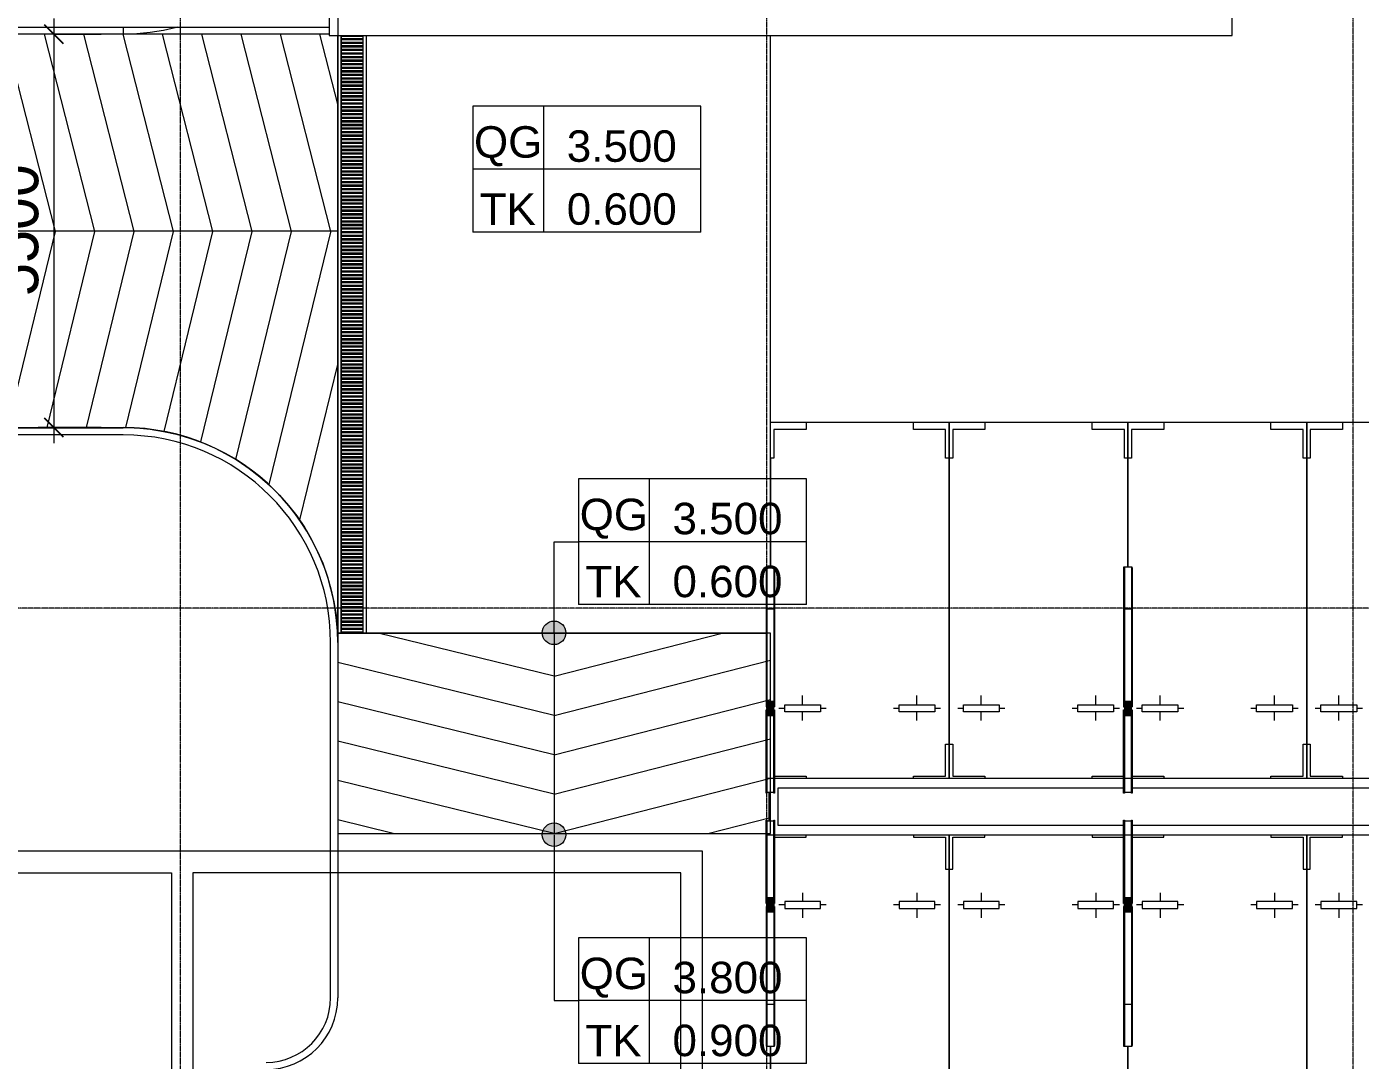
# Model space of a CAD drawing. Header units: millimetres. Extents: x -24439 to 198341, y -52871 to 149926.
# Drawn here: x 58803 to 77453, y 55414 to 69867 of the extents above; entities that cross this region are included whole.
import ezdxf

# ---------------------------------------------------------------- set-up
doc = ezdxf.new("R2010")
doc.units = ezdxf.units.MM
doc.linetypes.add('Grid Line', pattern=[22.225, 12.7, -3.175, 3.175, -3.175])
for name, color, linetype, lineweight in [('0-1', 7, 'Continuous', 5), ('A-ANNO-DIMS', 211, 'Continuous', 9), ('A-ANNO-DIMS-220', 211, 'Continuous', 9), ('A-ANNO-NOTE', 131, 'Continuous', 9), ('A-DETL-THIN', 151, 'Continuous', 9), ('A-FLOR', 192, 'Continuous', 9), ('A-FLOR-1', 9, 'Continuous', 9), ('A-WALL', 113, 'Continuous', 9), ('C-PRKG', 70, 'Continuous', 9), ('G-IMPT', 8, 'Continuous', 9), ('M-EQPM', 50, 'Continuous', 9), ('S-COLS', 52, 'Continuous', 9), ('S-COLS-3', 9, 'Continuous', 9), ('S-COLS-4', 52, 'Continuous', 18), ('S-GRID-1', 1, 'Grid Line', 9)]:
    doc.layers.add(name, color=color, linetype=linetype, lineweight=lineweight)
doc.styles.add('Arial_6', font='arial_0.ttf', dxfattribs={"height": 2})
doc.styles.add('Arial_7', font='arial_0.ttf', dxfattribs={"height": 440})
doc.styles.add('Arial_9', font='arial_0.ttf', dxfattribs={"width": 0.9, "height": 660})
doc.dimstyles.new('1_Dim_chi_tiet_khu_đất_2', dxfattribs={"dimscale": 304.8, "dimtxt": 673.371204, "dimasz": 0.866142, "dimexe": 0.721785, "dimexo": 0.0625, "dimgap": 0.072178, "dimtad": 1, "dimdec": 0, "dimrnd": 5, "dimzin": 0, "dimdsep": 46, "dimtxsty": 'Arial_9', "dimblk1": 'OBLIQUE', "dimblk2": 'OBLIQUE', "dimsah": 1, "dimcen": 0.09, "dimdle": 0.721785, "dimazin": 0, "dimtfac": 1, "dimtdec": 4, "dimtix": 1, "dimtmove": 0, "dimatfit": 3, "dimfxl": 2.165354, "dimfxlon": 1, "dimtvp": 1, "dimtolj": 1, "dimtzin": 0, "dimarcsym": 2})

# ---------------------------------------------------------------- blocks, each defined once
blk = doc.blocks.new('NCV_TKTC_KET CAU_rvt-1-TKCS_MB ĐỊNH VỊ CAO ĐỘ THIẾT KẾ')
at = {"layer": 'A-FLOR-1', "flags": 128}
blk.add_lwpolyline([(60918, 69861), (60899, 69856), (60715, 69815), (60529, 69786), (60341, 69768), (60153, 69762)], dxfattribs=at)
blk = doc.blocks.new('xe oto1 - xe oto-612721-TKCS_MB ĐỊNH VỊ CAO ĐỘ THIẾT KẾ')
at = {"layer": 'C-PRKG'}
for p, q in [((-2440, 4950), (-2000, 4950)), ((-2000, 4950), (-2000, 4980)), ((-500, 4980), (-500, 4950)), ((-500, 4950), (-50, 4950)), ((-50, 4950), (-50, 4500)), ((0, 4500), (0, 4980)), ((0, 0), (0, 4980)), ((-50, 4500), (0, 4500)), ((0, 500), (0, 4500)), ((0, 4500), (0, 500)), ((-2050, 4170), (-2050, 4050)), ((-2050, 4170), (-2050, 4050)), ((-450, 4170), (-450, 4050)), ((-450, 4170), (-450, 4050)), ((-2300, 4000), (-2380, 4000)), ((-2300, 4000), (-2380, 4000)), ((-1800, 4050), (-2300, 4050)), ((-2300, 4050), (-2300, 3950)), ((-2300, 3950), (-1800, 3950)), ((-2050, 3950), (-2050, 3820)), ((-2050, 3950), (-2050, 3820)), ((-1800, 3950), (-1800, 4050)), ((-1720, 4000), (-1800, 4000)), ((-1720, 4000), (-1800, 4000)), ((-700, 4000), (-780, 4000)), ((-700, 4000), (-780, 4000)), ((-200, 4050), (-700, 4050)), ((-700, 4050), (-700, 3950)), ((-700, 3950), (-200, 3950)), ((-450, 3950), (-450, 3820)), ((-450, 3950), (-450, 3820)), ((-200, 3950), (-200, 4050)), ((-120, 4000), (-200, 4000)), ((-120, 4000), (-200, 4000)), ((-2500, 2025), (-2500, 0)), ((-2500, 500), (-2500, 2025)), ((-2500, 2025), (-2500, 500)), ((-2450, 500), (-2500, 500)), ((-2500, 500), (-2500, 0)), ((-2450, 100), (-2450, 500)), ((0, 500), (-50, 500)), ((-50, 500), (-50, 100)), ((0, 0), (0, 500)), ((-2500, 0), (-2000, 0)), ((-2500, 0), (0, 0)), ((-2000, 100), (-2450, 100)), ((-2000, 0), (-2000, 100)), ((-500, 100), (-500, 0)), ((-50, 100), (-500, 100)), ((-500, 0), (0, 0))]:
    blk.add_line(p, q, dxfattribs=at)
blk = doc.blocks.new('xe oto1 - xe oto-V148-TKCS_MB ĐỊNH VỊ CAO ĐỘ THIẾT KẾ')
at = {"layer": 'C-PRKG'}
for p, q in [((-2500, 4980), (-2500, 4500)), ((-2500, 4980), (-2500, 0)), ((-2450, 4500), (-2450, 4950)), ((-2450, 4950), (-2000, 4950)), ((-2000, 4950), (-2000, 4980)), ((-500, 4980), (-500, 4950)), ((-500, 4950), (-60, 4950)), ((-2500, 4500), (-2450, 4500)), ((-2500, 500), (-2500, 4500)), ((-2500, 4500), (-2500, 500)), ((-2050, 4170), (-2050, 4050)), ((-2050, 4170), (-2050, 4050)), ((-450, 4170), (-450, 4050)), ((-450, 4170), (-450, 4050)), ((-2300, 4000), (-2380, 4000)), ((-2300, 4000), (-2380, 4000)), ((-1800, 4050), (-2300, 4050)), ((-2300, 4050), (-2300, 3950)), ((-2300, 3950), (-1800, 3950)), ((-2050, 3950), (-2050, 3820)), ((-2050, 3950), (-2050, 3820)), ((-1800, 3950), (-1800, 4050)), ((-1720, 4000), (-1800, 4000)), ((-1720, 4000), (-1800, 4000)), ((-700, 4000), (-780, 4000)), ((-700, 4000), (-780, 4000)), ((-200, 4050), (-700, 4050)), ((-700, 4050), (-700, 3950)), ((-700, 3950), (-200, 3950)), ((-450, 3950), (-450, 3820)), ((-450, 3950), (-450, 3820)), ((-200, 3950), (-200, 4050)), ((-120, 4000), (-200, 4000)), ((-120, 4000), (-200, 4000)), ((0, 0), (0, 2025)), ((0, 500), (0, 2025)), ((0, 2025), (0, 500)), ((-2450, 500), (-2500, 500)), ((-2500, 500), (-2500, 0)), ((-2450, 100), (-2450, 500)), ((0, 500), (-50, 500)), ((-50, 500), (-50, 100)), ((0, 0), (0, 500)), ((-2500, 0), (-2000, 0)), ((-2500, 0), (0, 0)), ((-2000, 100), (-2450, 100)), ((-2000, 0), (-2000, 100)), ((-500, 100), (-500, 0)), ((-50, 100), (-500, 100)), ((-500, 0), (0, 0))]:
    blk.add_line(p, q, dxfattribs=at)
blk = doc.blocks.new('xe oto1 - xe oto-615462-TKCS_MB ĐỊNH VỊ CAO ĐỘ THIẾT KẾ')
at = {"layer": 'C-PRKG'}
for p, q in [((-2500, 0), (0, 0)), ((-2500, -2025), (-2500, 0)), ((-500, 0), (0, 0)), ((-500, -100), (-500, 0)), ((0, 0), (0, -500)), ((0, 0), (0, -4980)), ((-2500, 0), (-2000, 0)), ((-2500, -500), (-2500, 0)), ((-2450, -100), (-2450, -500)), ((-2000, -100), (-2450, -100)), ((-2000, 0), (-2000, -100)), ((-50, -100), (-500, -100)), ((-50, -500), (-50, -100)), ((-2450, -500), (-2500, -500)), ((-2500, -500), (-2500, -2025)), ((-2500, -2025), (-2500, -500)), ((0, -500), (-50, -500)), ((0, -500), (0, -4500)), ((0, -4500), (0, -500)), ((-2050, -3950), (-2050, -3820)), ((-2050, -3950), (-2050, -3820)), ((-450, -3950), (-450, -3820)), ((-450, -3950), (-450, -3820)), ((-2300, -4000), (-2380, -4000)), ((-2300, -4000), (-2380, -4000)), ((-2300, -3950), (-1800, -3950)), ((-2300, -4050), (-2300, -3950)), ((-1800, -4050), (-2300, -4050)), ((-2050, -4170), (-2050, -4050)), ((-2050, -4170), (-2050, -4050)), ((-1800, -3950), (-1800, -4050)), ((-1720, -4000), (-1800, -4000)), ((-1720, -4000), (-1800, -4000)), ((-700, -4000), (-780, -4000)), ((-700, -4000), (-780, -4000)), ((-700, -3950), (-200, -3950)), ((-700, -4050), (-700, -3950)), ((-200, -4050), (-700, -4050)), ((-450, -4170), (-450, -4050)), ((-450, -4170), (-450, -4050)), ((-200, -3950), (-200, -4050)), ((-120, -4000), (-200, -4000)), ((-120, -4000), (-200, -4000)), ((-50, -4500), (0, -4500)), ((-50, -4950), (-50, -4500)), ((0, -4500), (0, -4980)), ((-2440, -4950), (-2000, -4950)), ((-2000, -4950), (-2000, -4980)), ((-500, -4950), (-50, -4950)), ((-500, -4980), (-500, -4950))]:
    blk.add_line(p, q, dxfattribs=at)
blk = doc.blocks.new('xe oto1 - xe oto-V150-TKCS_MB ĐỊNH VỊ CAO ĐỘ THIẾT KẾ')
at = {"layer": 'C-PRKG'}
for p, q in [((-2500, 0), (0, 0)), ((-2500, -4980), (-2500, 0)), ((-500, 0), (0, 0)), ((-500, -100), (-500, 0)), ((0, 0), (0, -500)), ((0, 0), (0, -2025)), ((-2500, 0), (-2000, 0)), ((-2500, -500), (-2500, 0)), ((-2450, -100), (-2450, -500)), ((-2000, -100), (-2450, -100)), ((-2000, 0), (-2000, -100)), ((-50, -100), (-500, -100)), ((-50, -500), (-50, -100)), ((-2450, -500), (-2500, -500)), ((-2500, -500), (-2500, -4500)), ((-2500, -4500), (-2500, -500)), ((0, -500), (-50, -500)), ((0, -500), (0, -2025)), ((0, -2025), (0, -500)), ((-2050, -3950), (-2050, -3820)), ((-2050, -3950), (-2050, -3820)), ((-450, -3950), (-450, -3820)), ((-450, -3950), (-450, -3820)), ((-2300, -4000), (-2380, -4000)), ((-2300, -4000), (-2380, -4000)), ((-2300, -3950), (-1800, -3950)), ((-2300, -4050), (-2300, -3950)), ((-1800, -4050), (-2300, -4050)), ((-2050, -4170), (-2050, -4050)), ((-2050, -4170), (-2050, -4050)), ((-1800, -3950), (-1800, -4050)), ((-1720, -4000), (-1800, -4000)), ((-1720, -4000), (-1800, -4000)), ((-700, -4000), (-780, -4000)), ((-700, -4000), (-780, -4000)), ((-700, -3950), (-200, -3950)), ((-700, -4050), (-700, -3950)), ((-200, -4050), (-700, -4050)), ((-450, -4170), (-450, -4050)), ((-450, -4170), (-450, -4050)), ((-200, -3950), (-200, -4050)), ((-120, -4000), (-200, -4000)), ((-120, -4000), (-200, -4000)), ((-2500, -4500), (-2450, -4500)), ((-2500, -4980), (-2500, -4500)), ((-2450, -4500), (-2450, -4950)), ((-2450, -4950), (-2000, -4950)), ((-2000, -4950), (-2000, -4980)), ((-500, -4950), (-60, -4950)), ((-500, -4980), (-500, -4950))]:
    blk.add_line(p, q, dxfattribs=at)
blk = doc.blocks.new('TKTC_NAP THAM BE NUOC NGAM_260130 - TKTC_XREF_260130_NAP THAM BE NUOC NGAM_dwg-4013458-TKCS_MB ĐỊNH VỊ CAO ĐỘ THIẾT KẾ')
at = {"layer": 'G-IMPT'}
for p, q in [((-134909, 153915), (-149709, 153915)), ((-134909, 141315), (-134909, 153915)), ((-149701, 153256), (-148855, 152411)), ((-148817, 153256), (-149663, 152411)), ((-150009, 152215), (-150009, 149350)), ((-149709, 149578), (-149709, 150738)), ((-149709, 149578), (-149709, 150738)), ((-142334, 149190), (-148509, 149190)), ((-150009, 148890), (-150009, 140115)), ((-149709, 148890), (-149709, 140115)), ((-149101, 141006), (-148217, 140123)), ((-148217, 141006), (-149101, 140123)), ((-138191, 141006), (-137309, 140125)), ((-137309, 141005), (-138191, 140123)), ((-134909, 140075), (-134909, 141105)), ((-143834, 140115), (-142674, 140115)), ((-148409, 139815), (-145409, 139815)), ((-145299, 139815), (-142469, 139815)), ((-141959, 139815), (-140909, 139815)), ((-140209, 139815), (-137219, 139815))]:
    blk.add_line(p, q, dxfattribs=at)
at = {"layer": 'G-IMPT', "flags": 128}
for points in [[(-149919, 153915), (-150009, 153915), (-150009, 152315)], [(-149709, 153615), (-142334, 153615), (-142334, 149190), (-148509, 149190)], [(-149709, 153615), (-142334, 153615), (-142334, 149190)], [(-135209, 141315), (-135209, 153615), (-142034, 153615), (-142034, 148890), (-148509, 148890)], [(-148809, 152411), (-148809, 153265), (-149709, 153265)], [(-148709, 149190), (-149709, 149190), (-149709, 149290)], [(-148709, 149190), (-149709, 149190), (-149709, 149290)], [(-148209, 140115), (-148209, 141015), (-149109, 141015), (-149109, 140115)], [(-137309, 141015), (-138199, 141015), (-138199, 140115)], [(-135634, 140115), (-135209, 140115), (-135209, 141105)], [(-150009, 139905), (-150009, 139815), (-149119, 139815)], [(-137099, 139815), (-134909, 139815), (-134909, 140035)]]:
    blk.add_lwpolyline(points, dxfattribs=at)
for points in [[(-149659, 152415), (-148859, 152415), (-148859, 153215), (-149659, 153215)], [(-149059, 140165), (-148259, 140165), (-148259, 140965), (-149059, 140965)], [(-138149, 140165), (-137349, 140165), (-137349, 140965), (-138149, 140965)]]:
    blk.add_lwpolyline(points, close=True, dxfattribs=at)
blk = doc.blocks.new('TKTC_NAP THAM BE NUOC NGAM_260130 - NẮP THĂM BỂ NƯỚC NGẦM-2336355-TKCS_MB ĐỊNH VỊ CAO ĐỘ THIẾT KẾ')
blk.add_blockref('TKTC_NAP THAM BE NUOC NGAM_260130 - TKTC_XREF_260130_NAP THAM BE NUOC NGAM_dwg-4013458-TKCS_MB ĐỊNH VỊ CAO ĐỘ THIẾT KẾ', (150009, -139815))
blk = doc.blocks.new('TRỤ ĐỂ XE - TRỤ ĐỂ XE-2599185-TKCS_MB ĐỊNH VỊ CAO ĐỘ THIẾT KẾ')
at = {"layer": 'S-COLS-3'}
blk.add_hatch(color=256, dxfattribs=at).paths.add_polyline_path([(50, 100), (-50, 100), (-50, -100), (50, -100), (50, 20)])
at = {"layer": 'S-COLS'}
for p, q in [((-60, 961), (-60, 1185)), ((-60, 1185), (-50, 1185)), ((-50, 1185), (-50, 961)), ((-50, 1177), (50, 1177)), ((50, 961), (50, 1185)), ((50, 1185), (60, 1185)), ((60, 1185), (60, 961)), ((-60, 20), (-60, 961)), ((-50, 961), (-60, 961)), ((50, 978), (-50, 978)), ((-50, 961), (-50, 20)), ((50, 20), (50, 961)), ((60, 961), (50, 961)), ((60, 961), (60, 20)), ((-50, 20), (-60, 20)), ((50, 100), (-50, 100)), ((60, 20), (50, 20)), ((-60, -1363), (-60, -20)), ((-50, -20), (-60, -20)), ((-50, -1363), (-50, -20)), ((50, -100), (-50, -100)), ((50, -1363), (50, -20)), ((60, -20), (50, -20)), ((60, -1363), (60, -20)), ((-60, -1966), (-60, -1363)), ((-50, -1363), (-60, -1363)), ((-50, -1966), (-50, -1363)), ((-50, -1388), (50, -1388)), ((50, -1966), (50, -1363)), ((60, -1363), (50, -1363)), ((60, -1966), (60, -1363)), ((-50, -1966), (-60, -1966)), ((-60, -1966), (-60, -1975)), ((-60, -1975), (60, -1975)), ((-50, -1974), (-50, -1966)), ((-50, -1974), (50, -1974)), ((60, -1966), (50, -1966)), ((50, -1974), (50, -1966)), ((60, -1975), (60, -1966))]:
    blk.add_line(p, q, dxfattribs=at)
at = {"layer": 'S-COLS-4'}
for p, q in [((-50, 20), (-50, -20)), ((50, -20), (50, 20))]:
    blk.add_line(p, q, dxfattribs=at)
blk = doc.blocks.new('TRỤ ĐỂ XE - TRỤ ĐỂ XE-2599187-TKCS_MB ĐỊNH VỊ CAO ĐỘ THIẾT KẾ')
at = {"layer": 'S-COLS-3'}
blk.add_hatch(color=256, dxfattribs=at).paths.add_polyline_path([(-50, 100), (-50, -100), (50, -100), (50, 100)])
at = {"layer": 'S-COLS'}
for p, q in [((60, 1975), (-60, 1975)), ((-60, 1975), (-60, 1966)), ((-60, 1966), (-50, 1966)), ((-60, 1363), (-60, 1966)), ((50, 1974), (-50, 1974)), ((-50, 1966), (-50, 1974)), ((-50, 1363), (-50, 1966)), ((50, 1966), (50, 1974)), ((50, 1966), (60, 1966)), ((50, 1363), (50, 1966)), ((60, 1966), (60, 1975)), ((60, 1363), (60, 1966)), ((-60, 1363), (-50, 1363)), ((-60, 20), (-60, 1363)), ((50, 1388), (-50, 1388)), ((-50, 20), (-50, 1363)), ((50, 1363), (60, 1363)), ((50, 20), (50, 1363)), ((60, 20), (60, 1363)), ((-60, 20), (-50, 20)), ((-50, 100), (50, 100)), ((50, 20), (60, 20)), ((-60, -961), (-60, -20)), ((-60, -20), (-50, -20)), ((-50, -20), (-50, -961)), ((-50, -100), (50, -100)), ((50, -961), (50, -20)), ((50, -20), (60, -20)), ((60, -20), (60, -961)), ((-60, -1185), (-60, -961)), ((-60, -961), (-50, -961)), ((-50, -961), (-50, -1185)), ((-50, -978), (50, -978)), ((50, -1185), (50, -961)), ((50, -961), (60, -961)), ((60, -961), (60, -1185)), ((-50, -1185), (-60, -1185)), ((50, -1177), (-50, -1177)), ((60, -1185), (50, -1185))]:
    blk.add_line(p, q, dxfattribs=at)
at = {"layer": 'S-COLS-4'}
for p, q in [((-50, -20), (-50, 20)), ((50, 20), (50, -20))]:
    blk.add_line(p, q, dxfattribs=at)
blk = doc.blocks.new('THOAT NUOC 300 - w300-4722305-TKCS_MB ĐỊNH VỊ CAO ĐỘ THIẾT KẾ')
at = {"layer": 'M-EQPM'}
for p, q in [((-4182, 150), (-4182, 200)), ((-4182, 200), (4172, 200)), ((-4182, -150), (-4182, 150)), ((-4162, 150), (-4182, 150)), ((4172, 150), (-4182, 150)), ((-4162, 150), (-4162, -150)), ((-4132, -150), (-4132, 150)), ((-4112, 150), (-4132, 150)), ((-4112, 150), (-4112, -150)), ((-4082, -150), (-4082, 150)), ((-4062, 150), (-4082, 150)), ((-4062, 150), (-4062, -150)), ((-4032, -150), (-4032, 150)), ((-4012, 150), (-4032, 150)), ((-4012, 150), (-4012, -150)), ((-3982, -150), (-3982, 150)), ((-3962, 150), (-3982, 150)), ((-3962, 150), (-3962, -150)), ((-3932, -150), (-3932, 150)), ((-3912, 150), (-3932, 150)), ((-3912, 150), (-3912, -150)), ((-3882, -150), (-3882, 150)), ((-3862, 150), (-3882, 150)), ((-3862, 150), (-3862, -150)), ((-3832, -150), (-3832, 150)), ((-3812, 150), (-3832, 150)), ((-3812, 150), (-3812, -150)), ((-3782, -150), (-3782, 150)), ((-3762, 150), (-3782, 150)), ((-3762, 150), (-3762, -150)), ((-3733, -150), (-3733, 150)), ((-3713, 150), (-3733, 150)), ((-3713, 150), (-3713, -150)), ((-3683, -150), (-3683, 150)), ((-3663, 150), (-3683, 150)), ((-3663, 150), (-3663, -150)), ((-3633, -150), (-3633, 150)), ((-3613, 150), (-3633, 150)), ((-3613, 150), (-3613, -150)), ((-3583, -150), (-3583, 150)), ((-3563, 150), (-3583, 150)), ((-3563, 150), (-3563, -150)), ((-3533, -150), (-3533, 150)), ((-3513, 150), (-3533, 150)), ((-3513, 150), (-3513, -150)), ((-3483, -150), (-3483, 150)), ((-3463, 150), (-3483, 150)), ((-3463, 150), (-3463, -150)), ((-3433, -150), (-3433, 150)), ((-3413, 150), (-3433, 150)), ((-3413, 150), (-3413, -150)), ((-3383, -150), (-3383, 150)), ((-3363, 150), (-3383, 150)), ((-3363, 150), (-3363, -150)), ((-3333, -150), (-3333, 150)), ((-3313, 150), (-3333, 150)), ((-3313, 150), (-3313, -150)), ((-3283, -150), (-3283, 150)), ((-3263, 150), (-3283, 150)), ((-3263, 150), (-3263, -150)), ((-3233, -150), (-3233, 150)), ((-3213, 150), (-3233, 150)), ((-3213, 150), (-3213, -150)), ((-3183, -150), (-3183, 150)), ((-3163, 150), (-3183, 150)), ((-3163, 150), (-3163, -150)), ((-3133, -150), (-3133, 150)), ((-3113, 150), (-3133, 150)), ((-3113, 150), (-3113, -150)), ((-3083, -150), (-3083, 150)), ((-3063, 150), (-3083, 150)), ((-3063, 150), (-3063, -150)), ((-3033, -150), (-3033, 150)), ((-3013, 150), (-3033, 150)), ((-3013, 150), (-3013, -150)), ((-2983, -150), (-2983, 150)), ((-2963, 150), (-2983, 150)), ((-2963, 150), (-2963, -150)), ((-2933, -150), (-2933, 150)), ((-2913, 150), (-2933, 150)), ((-2913, 150), (-2913, -150)), ((-2883, -150), (-2883, 150)), ((-2863, 150), (-2883, 150)), ((-2863, 150), (-2863, -150)), ((-2833, -150), (-2833, 150)), ((-2813, 150), (-2833, 150)), ((-2813, 150), (-2813, -150)), ((-2783, -150), (-2783, 150)), ((-2763, 150), (-2783, 150)), ((-2763, 150), (-2763, -150)), ((-2733, -150), (-2733, 150)), ((-2713, 150), (-2733, 150)), ((-2713, 150), (-2713, -150)), ((-2683, -150), (-2683, 150)), ((-2663, 150), (-2683, 150)), ((-2663, 150), (-2663, -150)), ((-2633, -150), (-2633, 150)), ((-2613, 150), (-2633, 150)), ((-2613, 150), (-2613, -150)), ((-2583, -150), (-2583, 150)), ((-2563, 150), (-2583, 150)), ((-2563, 150), (-2563, -150)), ((-2533, -150), (-2533, 150)), ((-2513, 150), (-2533, 150)), ((-2513, 150), (-2513, -150)), ((-2483, -150), (-2483, 150)), ((-2463, 150), (-2483, 150)), ((-2463, 150), (-2463, -150)), ((-2433, -150), (-2433, 150)), ((-2413, 150), (-2433, 150)), ((-2413, 150), (-2413, -150)), ((-2383, -150), (-2383, 150)), ((-2363, 150), (-2383, 150)), ((-2363, 150), (-2363, -150)), ((-2333, -150), (-2333, 150)), ((-2313, 150), (-2333, 150)), ((-2313, 150), (-2313, -150)), ((-2283, -150), (-2283, 150)), ((-2263, 150), (-2283, 150)), ((-2263, 150), (-2263, -150)), ((-2234, -150), (-2234, 150)), ((-2214, 150), (-2234, 150)), ((-2214, 150), (-2214, -150)), ((-2184, -150), (-2184, 150)), ((-2164, 150), (-2184, 150)), ((-2164, 150), (-2164, -150)), ((-2134, -150), (-2134, 150)), ((-2114, 150), (-2134, 150)), ((-2114, 150), (-2114, -150)), ((-2084, -150), (-2084, 150)), ((-2064, 150), (-2084, 150)), ((-2064, 150), (-2064, -150)), ((-2034, -150), (-2034, 150)), ((-2014, 150), (-2034, 150)), ((-2014, 150), (-2014, -150)), ((-1984, -150), (-1984, 150)), ((-1964, 150), (-1984, 150)), ((-1964, 150), (-1964, -150)), ((-1934, -150), (-1934, 150)), ((-1914, 150), (-1934, 150)), ((-1914, 150), (-1914, -150)), ((-1884, -150), (-1884, 150)), ((-1864, 150), (-1884, 150)), ((-1864, 150), (-1864, -150)), ((-1834, -150), (-1834, 150)), ((-1814, 150), (-1834, 150)), ((-1814, 150), (-1814, -150)), ((-1784, -150), (-1784, 150)), ((-1764, 150), (-1784, 150)), ((-1764, 150), (-1764, -150)), ((-1734, -150), (-1734, 150)), ((-1714, 150), (-1734, 150)), ((-1714, 150), (-1714, -150)), ((-1684, -150), (-1684, 150)), ((-1664, 150), (-1684, 150)), ((-1664, 150), (-1664, -150)), ((-1634, -150), (-1634, 150)), ((-1614, 150), (-1634, 150)), ((-1614, 150), (-1614, -150)), ((-1584, -150), (-1584, 150)), ((-1564, 150), (-1584, 150)), ((-1564, 150), (-1564, -150)), ((-1534, -150), (-1534, 150)), ((-1514, 150), (-1534, 150)), ((-1514, 150), (-1514, -150)), ((-1484, -150), (-1484, 150)), ((-1464, 150), (-1484, 150)), ((-1464, 150), (-1464, -150)), ((-1434, -150), (-1434, 150)), ((-1414, 150), (-1434, 150)), ((-1414, 150), (-1414, -150)), ((-1384, -150), (-1384, 150)), ((-1364, 150), (-1384, 150)), ((-1364, 150), (-1364, -150)), ((-1334, -150), (-1334, 150)), ((-1314, 150), (-1334, 150)), ((-1314, 150), (-1314, -150)), ((-1284, -150), (-1284, 150)), ((-1264, 150), (-1284, 150)), ((-1264, 150), (-1264, -150)), ((-1234, -150), (-1234, 150)), ((-1214, 150), (-1234, 150)), ((-1214, 150), (-1214, -150)), ((-1184, -150), (-1184, 150)), ((-1164, 150), (-1184, 150)), ((-1164, 150), (-1164, -150)), ((-1134, -150), (-1134, 150)), ((-1114, 150), (-1134, 150)), ((-1114, 150), (-1114, -150)), ((-1084, -150), (-1084, 150)), ((-1064, 150), (-1084, 150)), ((-1064, 150), (-1064, -150)), ((-1034, -150), (-1034, 150)), ((-1014, 150), (-1034, 150)), ((-1014, 150), (-1014, -150)), ((-984, -150), (-984, 150)), ((-964, 150), (-984, 150)), ((-964, 150), (-964, -150)), ((-934, -150), (-934, 150)), ((-914, 150), (-934, 150)), ((-914, 150), (-914, -150)), ((-884, -150), (-884, 150)), ((-864, 150), (-884, 150)), ((-864, 150), (-864, -150)), ((-834, -150), (-834, 150)), ((-814, 150), (-834, 150)), ((-814, 150), (-814, -150)), ((-784, -150), (-784, 150)), ((-764, 150), (-784, 150)), ((-764, 150), (-764, -150)), ((-735, -150), (-735, 150)), ((-715, 150), (-735, 150)), ((-715, 150), (-715, -150)), ((-685, -150), (-685, 150)), ((-665, 150), (-685, 150)), ((-665, 150), (-665, -150)), ((-635, -150), (-635, 150)), ((-615, 150), (-635, 150)), ((-615, 150), (-615, -150)), ((-585, -150), (-585, 150)), ((-565, 150), (-585, 150)), ((-565, 150), (-565, -150)), ((-535, -150), (-535, 150)), ((-515, 150), (-535, 150)), ((-515, 150), (-515, -150)), ((-485, -150), (-485, 150)), ((-465, 150), (-485, 150)), ((-465, 150), (-465, -150)), ((-435, -150), (-435, 150)), ((-415, 150), (-435, 150)), ((-415, 150), (-415, -150)), ((-385, -150), (-385, 150)), ((-365, 150), (-385, 150)), ((-365, 150), (-365, -150)), ((-335, -150), (-335, 150)), ((-315, 150), (-335, 150)), ((-315, 150), (-315, -150)), ((-285, -150), (-285, 150)), ((-265, 150), (-285, 150)), ((-265, 150), (-265, -150)), ((-235, -150), (-235, 150)), ((-215, 150), (-235, 150)), ((-215, 150), (-215, -150)), ((-185, -150), (-185, 150)), ((-165, 150), (-185, 150)), ((-165, 150), (-165, -150)), ((-135, -150), (-135, 150)), ((-115, 150), (-135, 150)), ((-115, 150), (-115, -150)), ((-85, -150), (-85, 150)), ((-65, 150), (-85, 150)), ((-65, 150), (-65, -150)), ((-35, -150), (-35, 150)), ((-15, 150), (-35, 150)), ((-15, 150), (-15, -150)), ((15, -150), (15, 150)), ((35, 150), (15, 150)), ((35, 150), (35, -150)), ((65, -150), (65, 150)), ((85, 150), (65, 150)), ((85, 150), (85, -150)), ((115, -150), (115, 150)), ((135, 150), (115, 150)), ((135, 150), (135, -150)), ((165, -150), (165, 150)), ((185, 150), (165, 150)), ((185, 150), (185, -150)), ((215, -150), (215, 150)), ((235, 150), (215, 150)), ((235, 150), (235, -150)), ((265, -150), (265, 150)), ((285, 150), (265, 150)), ((285, 150), (285, -150)), ((315, -150), (315, 150)), ((335, 150), (315, 150)), ((335, 150), (335, -150)), ((365, -150), (365, 150)), ((385, 150), (365, 150)), ((385, 150), (385, -150)), ((415, -150), (415, 150)), ((435, 150), (415, 150)), ((435, 150), (435, -150)), ((465, -150), (465, 150)), ((485, 150), (465, 150)), ((485, 150), (485, -150)), ((515, -150), (515, 150)), ((535, 150), (515, 150)), ((535, 150), (535, -150)), ((565, -150), (565, 150)), ((585, 150), (565, 150)), ((585, 150), (585, -150)), ((615, -150), (615, 150)), ((635, 150), (615, 150)), ((635, 150), (635, -150)), ((665, -150), (665, 150)), ((685, 150), (665, 150)), ((685, 150), (685, -150)), ((715, -150), (715, 150)), ((735, 150), (715, 150)), ((735, 150), (735, -150)), ((764, -150), (764, 150)), ((784, 150), (764, 150)), ((784, 150), (784, -150)), ((814, -150), (814, 150)), ((834, 150), (814, 150)), ((834, 150), (834, -150)), ((864, -150), (864, 150)), ((884, 150), (864, 150)), ((884, 150), (884, -150)), ((914, -150), (914, 150)), ((934, 150), (914, 150)), ((934, 150), (934, -150)), ((964, -150), (964, 150)), ((984, 150), (964, 150)), ((984, 150), (984, -150)), ((1014, -150), (1014, 150)), ((1034, 150), (1014, 150)), ((1034, 150), (1034, -150)), ((1064, -150), (1064, 150)), ((1084, 150), (1064, 150)), ((1084, 150), (1084, -150)), ((1114, -150), (1114, 150)), ((1134, 150), (1114, 150)), ((1134, 150), (1134, -150)), ((1164, -150), (1164, 150)), ((1184, 150), (1164, 150)), ((1184, 150), (1184, -150)), ((1214, -150), (1214, 150)), ((1234, 150), (1214, 150)), ((1234, 150), (1234, -150)), ((1264, -150), (1264, 150)), ((1284, 150), (1264, 150)), ((1284, 150), (1284, -150)), ((1314, -150), (1314, 150)), ((1334, 150), (1314, 150)), ((1334, 150), (1334, -150)), ((1364, -150), (1364, 150)), ((1384, 150), (1364, 150)), ((1384, 150), (1384, -150)), ((1414, -150), (1414, 150)), ((1434, 150), (1414, 150)), ((1434, 150), (1434, -150)), ((1464, -150), (1464, 150)), ((1484, 150), (1464, 150)), ((1484, 150), (1484, -150)), ((1514, -150), (1514, 150)), ((1534, 150), (1514, 150)), ((1534, 150), (1534, -150)), ((1564, -150), (1564, 150)), ((1584, 150), (1564, 150)), ((1584, 150), (1584, -150)), ((1614, -150), (1614, 150)), ((1634, 150), (1614, 150)), ((1634, 150), (1634, -150)), ((1664, -150), (1664, 150)), ((1684, 150), (1664, 150)), ((1684, 150), (1684, -150)), ((1714, -150), (1714, 150)), ((1734, 150), (1714, 150)), ((1734, 150), (1734, -150)), ((1764, -150), (1764, 150)), ((1784, 150), (1764, 150)), ((1784, 150), (1784, -150)), ((1814, -150), (1814, 150)), ((1834, 150), (1814, 150)), ((1834, 150), (1834, -150)), ((1864, -150), (1864, 150)), ((1884, 150), (1864, 150)), ((1884, 150), (1884, -150)), ((1914, -150), (1914, 150)), ((1934, 150), (1914, 150)), ((1934, 150), (1934, -150)), ((1964, -150), (1964, 150)), ((1984, 150), (1964, 150)), ((1984, 150), (1984, -150)), ((2014, -150), (2014, 150)), ((2034, 150), (2014, 150)), ((2034, 150), (2034, -150)), ((2064, -150), (2064, 150)), ((2084, 150), (2064, 150)), ((2084, 150), (2084, -150)), ((2114, -150), (2114, 150)), ((2134, 150), (2114, 150)), ((2134, 150), (2134, -150)), ((2164, -150), (2164, 150)), ((2184, 150), (2164, 150)), ((2184, 150), (2184, -150)), ((2214, -150), (2214, 150)), ((2234, 150), (2214, 150)), ((2234, 150), (2234, -150)), ((2263, -150), (2263, 150)), ((2283, 150), (2263, 150)), ((2283, 150), (2283, -150)), ((2313, -150), (2313, 150)), ((2333, 150), (2313, 150)), ((2333, 150), (2333, -150)), ((2363, -150), (2363, 150)), ((2383, 150), (2363, 150)), ((2383, 150), (2383, -150)), ((2413, -150), (2413, 150)), ((2433, 150), (2413, 150)), ((2433, 150), (2433, -150)), ((2463, -150), (2463, 150)), ((2483, 150), (2463, 150)), ((2483, 150), (2483, -150)), ((2513, -150), (2513, 150)), ((2533, 150), (2513, 150)), ((2533, 150), (2533, -150)), ((2563, -150), (2563, 150)), ((2583, 150), (2563, 150)), ((2583, 150), (2583, -150)), ((2613, -150), (2613, 150)), ((2633, 150), (2613, 150)), ((2633, 150), (2633, -150)), ((2663, -150), (2663, 150)), ((2683, 150), (2663, 150)), ((2683, 150), (2683, -150)), ((2713, -150), (2713, 150)), ((2733, 150), (2713, 150)), ((2733, 150), (2733, -150)), ((2763, -150), (2763, 150)), ((2783, 150), (2763, 150)), ((2783, 150), (2783, -150)), ((2813, -150), (2813, 150)), ((2833, 150), (2813, 150)), ((2833, 150), (2833, -150)), ((2863, -150), (2863, 150)), ((2883, 150), (2863, 150)), ((2883, 150), (2883, -150)), ((2913, -150), (2913, 150)), ((2933, 150), (2913, 150)), ((2933, 150), (2933, -150)), ((2963, -150), (2963, 150)), ((2983, 150), (2963, 150)), ((2983, 150), (2983, -150)), ((3013, -150), (3013, 150)), ((3033, 150), (3013, 150)), ((3033, 150), (3033, -150)), ((3063, -150), (3063, 150)), ((3083, 150), (3063, 150)), ((3083, 150), (3083, -150)), ((3113, -150), (3113, 150)), ((3133, 150), (3113, 150)), ((3133, 150), (3133, -150)), ((3163, -150), (3163, 150)), ((3183, 150), (3163, 150)), ((3183, 150), (3183, -150)), ((3213, -150), (3213, 150)), ((3233, 150), (3213, 150)), ((3233, 150), (3233, -150)), ((3263, -150), (3263, 150)), ((3283, 150), (3263, 150)), ((3283, 150), (3283, -150)), ((3313, -150), (3313, 150)), ((3333, 150), (3313, 150)), ((3333, 150), (3333, -150)), ((3363, -150), (3363, 150)), ((3383, 150), (3363, 150)), ((3383, 150), (3383, -150)), ((3413, -150), (3413, 150)), ((3433, 150), (3413, 150)), ((3433, 150), (3433, -150)), ((3463, -150), (3463, 150)), ((3483, 150), (3463, 150)), ((3483, 150), (3483, -150)), ((3513, -150), (3513, 150)), ((3533, 150), (3513, 150)), ((3533, 150), (3533, -150)), ((3563, -150), (3563, 150)), ((3583, 150), (3563, 150)), ((3583, 150), (3583, -150)), ((3613, -150), (3613, 150)), ((3633, 150), (3613, 150)), ((3633, 150), (3633, -150)), ((3663, -150), (3663, 150)), ((3683, 150), (3663, 150)), ((3683, 150), (3683, -150)), ((3713, -150), (3713, 150)), ((3733, 150), (3713, 150)), ((3733, 150), (3733, -150)), ((3762, -150), (3762, 150)), ((3782, 150), (3762, 150)), ((3782, 150), (3782, -150)), ((3812, -150), (3812, 150)), ((3832, 150), (3812, 150)), ((3832, 150), (3832, -150)), ((3862, -150), (3862, 150)), ((3882, 150), (3862, 150)), ((3882, 150), (3882, -150)), ((3912, -150), (3912, 150)), ((3932, 150), (3912, 150)), ((3932, 150), (3932, -150)), ((3962, -150), (3962, 150)), ((3982, 150), (3962, 150)), ((3982, 150), (3982, -150)), ((4012, -150), (4012, 150)), ((4032, 150), (4012, 150)), ((4032, 150), (4032, -150)), ((4062, -150), (4062, 150)), ((4082, 150), (4062, 150)), ((4082, 150), (4082, -150)), ((4112, -150), (4112, 150)), ((4132, 150), (4112, 150)), ((4132, 150), (4132, -150)), ((4162, -150), (4162, 150)), ((4172, 150), (4162, 150)), ((-4182, -150), (-4162, -150)), ((-4182, -200), (-4182, -150)), ((4172, -150), (-4182, -150)), ((-4132, -150), (-4112, -150)), ((-4082, -150), (-4062, -150)), ((-4032, -150), (-4012, -150)), ((-3982, -150), (-3962, -150)), ((-3932, -150), (-3912, -150)), ((-3882, -150), (-3862, -150)), ((-3832, -150), (-3812, -150)), ((-3782, -150), (-3762, -150)), ((-3733, -150), (-3713, -150)), ((-3683, -150), (-3663, -150)), ((-3633, -150), (-3613, -150)), ((-3583, -150), (-3563, -150)), ((-3533, -150), (-3513, -150)), ((-3483, -150), (-3463, -150)), ((-3433, -150), (-3413, -150)), ((-3383, -150), (-3363, -150)), ((-3333, -150), (-3313, -150)), ((-3283, -150), (-3263, -150)), ((-3233, -150), (-3213, -150)), ((-3183, -150), (-3163, -150)), ((-3133, -150), (-3113, -150)), ((-3083, -150), (-3063, -150)), ((-3033, -150), (-3013, -150)), ((-2983, -150), (-2963, -150)), ((-2933, -150), (-2913, -150)), ((-2883, -150), (-2863, -150)), ((-2833, -150), (-2813, -150)), ((-2783, -150), (-2763, -150)), ((-2733, -150), (-2713, -150)), ((-2683, -150), (-2663, -150)), ((-2633, -150), (-2613, -150)), ((-2583, -150), (-2563, -150)), ((-2533, -150), (-2513, -150)), ((-2483, -150), (-2463, -150)), ((-2433, -150), (-2413, -150)), ((-2383, -150), (-2363, -150)), ((-2333, -150), (-2313, -150)), ((-2283, -150), (-2263, -150)), ((-2234, -150), (-2214, -150)), ((-2184, -150), (-2164, -150)), ((-2134, -150), (-2114, -150)), ((-2084, -150), (-2064, -150)), ((-2034, -150), (-2014, -150)), ((-1984, -150), (-1964, -150)), ((-1934, -150), (-1914, -150)), ((-1884, -150), (-1864, -150)), ((-1834, -150), (-1814, -150)), ((-1784, -150), (-1764, -150)), ((-1734, -150), (-1714, -150)), ((-1684, -150), (-1664, -150)), ((-1634, -150), (-1614, -150)), ((-1584, -150), (-1564, -150)), ((-1534, -150), (-1514, -150)), ((-1484, -150), (-1464, -150)), ((-1434, -150), (-1414, -150)), ((-1384, -150), (-1364, -150)), ((-1334, -150), (-1314, -150)), ((-1284, -150), (-1264, -150)), ((-1234, -150), (-1214, -150)), ((-1184, -150), (-1164, -150)), ((-1134, -150), (-1114, -150)), ((-1084, -150), (-1064, -150)), ((-1034, -150), (-1014, -150)), ((-984, -150), (-964, -150)), ((-934, -150), (-914, -150)), ((-884, -150), (-864, -150)), ((-834, -150), (-814, -150)), ((-784, -150), (-764, -150)), ((-735, -150), (-715, -150)), ((-685, -150), (-665, -150)), ((-635, -150), (-615, -150)), ((-585, -150), (-565, -150)), ((-535, -150), (-515, -150)), ((-485, -150), (-465, -150)), ((-435, -150), (-415, -150)), ((-385, -150), (-365, -150)), ((-335, -150), (-315, -150)), ((-285, -150), (-265, -150)), ((-235, -150), (-215, -150)), ((-185, -150), (-165, -150)), ((-135, -150), (-115, -150)), ((-85, -150), (-65, -150)), ((-35, -150), (-15, -150)), ((15, -150), (35, -150)), ((65, -150), (85, -150)), ((115, -150), (135, -150)), ((165, -150), (185, -150)), ((215, -150), (235, -150)), ((265, -150), (285, -150)), ((315, -150), (335, -150)), ((365, -150), (385, -150)), ((415, -150), (435, -150)), ((465, -150), (485, -150)), ((515, -150), (535, -150)), ((565, -150), (585, -150)), ((615, -150), (635, -150)), ((665, -150), (685, -150)), ((715, -150), (735, -150)), ((764, -150), (784, -150)), ((814, -150), (834, -150)), ((864, -150), (884, -150)), ((914, -150), (934, -150)), ((964, -150), (984, -150)), ((1014, -150), (1034, -150)), ((1064, -150), (1084, -150)), ((1114, -150), (1134, -150)), ((1164, -150), (1184, -150)), ((1214, -150), (1234, -150)), ((1264, -150), (1284, -150)), ((1314, -150), (1334, -150)), ((1364, -150), (1384, -150)), ((1414, -150), (1434, -150)), ((1464, -150), (1484, -150)), ((1514, -150), (1534, -150)), ((1564, -150), (1584, -150)), ((1614, -150), (1634, -150)), ((1664, -150), (1684, -150)), ((1714, -150), (1734, -150)), ((1764, -150), (1784, -150)), ((1814, -150), (1834, -150)), ((1864, -150), (1884, -150)), ((1914, -150), (1934, -150)), ((1964, -150), (1984, -150)), ((2014, -150), (2034, -150)), ((2064, -150), (2084, -150)), ((2114, -150), (2134, -150)), ((2164, -150), (2184, -150)), ((2214, -150), (2234, -150)), ((2263, -150), (2283, -150)), ((2313, -150), (2333, -150)), ((2363, -150), (2383, -150)), ((2413, -150), (2433, -150)), ((2463, -150), (2483, -150)), ((2513, -150), (2533, -150)), ((2563, -150), (2583, -150)), ((2613, -150), (2633, -150)), ((2663, -150), (2683, -150)), ((2713, -150), (2733, -150)), ((2763, -150), (2783, -150)), ((2813, -150), (2833, -150)), ((2863, -150), (2883, -150)), ((2913, -150), (2933, -150)), ((2963, -150), (2983, -150)), ((3013, -150), (3033, -150)), ((3063, -150), (3083, -150)), ((3113, -150), (3133, -150)), ((3163, -150), (3183, -150)), ((3213, -150), (3233, -150)), ((3263, -150), (3283, -150)), ((3313, -150), (3333, -150)), ((3363, -150), (3383, -150)), ((3413, -150), (3433, -150)), ((3463, -150), (3483, -150)), ((3513, -150), (3533, -150)), ((3563, -150), (3583, -150)), ((3613, -150), (3633, -150)), ((3663, -150), (3683, -150)), ((3713, -150), (3733, -150)), ((3762, -150), (3782, -150)), ((3812, -150), (3832, -150)), ((3862, -150), (3882, -150)), ((3912, -150), (3932, -150)), ((3962, -150), (3982, -150)), ((4012, -150), (4032, -150)), ((4062, -150), (4082, -150)), ((4112, -150), (4132, -150)), ((4162, -150), (4172, -150)), ((-4182, -200), (4172, -200))]:
    blk.add_line(p, q, dxfattribs=at)
blk = doc.blocks.new('GHI CHU CAO DO THIET KE - GHI CHÚ CAO ĐỘ THIẾT KẾ-1513209-TKCS_MB ĐỊNH VỊ CAO ĐỘ THIẾT KẾ')
at = {"layer": 'A-ANNO-NOTE'}
for p, q in [((0, 8), (0, 0)), ((14.5, 8), (0, 8)), ((4.5, 8), (4.5, 0)), ((14.5, 0), (14.5, 8)), ((14.5, 4), (0, 4)), ((14.5, 0), (0, 0))]:
    blk.add_line(p, q, dxfattribs=at)
at = {"layer": 'A-ANNO-NOTE', "char_height": 2, "attachment_point": 5, "line_spacing_factor": 0.936439, "style": 'Arial_6'}
for s, insert, width in [('\\pt0.5,1,1.5,2,2.5,3,3.5,4,4.5,5,5.5,6,6.5,7,7.5,8,8.5,9,9.5,10,10.5,11,11.5,12,12.5,13,13.5,14,14.5,15,15.5,16;QG', (2.255, 5.459), 4.63), ('\\pt0.5,1,1.5,2,2.5,3,3.5,4,4.5,5,5.5,6,6.5,7,7.5,8,8.5,9,9.5,10,10.5,11,11.5,12,12.5,13,13.5,14,14.5,15,15.5,16;TK', (2.229, 1.459), 4.5)]:
    blk.add_mtext(s, dxfattribs=dict(at, insert=insert, width=width))
blk = doc.blocks.new('DIMBLOCK1-TKCS_MB ĐỊNH VỊ CAO ĐỘ THIẾT KẾ')
at = {"layer": 'A-ANNO-DIMS-220'}
for p, q in [((59183, 69982), (59183, 64042)), ((59843, 69762), (58963, 69762)), ((59183, 69762), (59843, 69762)), ((59843, 64262), (58963, 64262)), ((59183, 64262), (59843, 64262))]:
    blk.add_line(p, q, dxfattribs=at)
at = {"layer": 'A-ANNO-DIMS-220', "lineweight": 25}
for p, q in [((59183, 69762), (59051, 69894)), ((59183, 69762), (59315, 69630)), ((59183, 64262), (59051, 64394)), ((59183, 64262), (59315, 64130))]:
    blk.add_line(p, q, dxfattribs=at)
at = {"layer": 'A-ANNO-DIMS-220', "color": 0, "insert": (58304, 66100), "char_height": 660, "width": 2187.94, "attachment_point": 1, "rotation": 90, "line_spacing_factor": 0.941778, "style": 'Arial_9'}
blk.add_mtext('5500', dxfattribs=at)
blk = doc.blocks.new('_Oblique')
at = {"color": 0, "linetype": 'ByBlock', "lineweight": -2}
blk.add_line((-0.5, -0.5), (0.5, 0.5), dxfattribs=at)

msp = doc.modelspace()

# ---------------------------------------------------------------- hatches: boundary and pattern name
at = {"layer": 'A-ANNO-NOTE'}
h = msp.add_hatch(color=256, dxfattribs=at)
edge = h.paths.add_edge_path()
edge.add_arc((66177.5, 61391.8), 165, 0, 360)
h = msp.add_hatch(color=256, dxfattribs=at)
edge = h.paths.add_edge_path()
edge.add_arc((66177.5, 58569.3), 165, 0, 360)

# ---------------------------------------------------------------- linework, layer by layer
for p, q in [((66177.5, 62666), (66518.2, 62666)), ((66177.5, 61391.8), (66177.5, 62666)), ((66177.5, 58569.3), (66177.5, 56248.6)), ((66177.5, 56248.6), (66518.2, 56248.6))]:
    msp.add_line(p, q, dxfattribs=at)
for centre in [(66177.5, 61391.8), (66177.5, 58569.3)]:
    msp.add_circle(centre, 165, dxfattribs=at)
at = {"layer": 'A-DETL-THIN'}
for p, q in [((63152.6, 72361.9), (63152.6, 60861.9)), ((60152.6, 69761.9), (53452.6, 69761.9)), ((58497.4, 69761.9), (59202.6, 67003)), ((59047.4, 69761.9), (59752.6, 67003)), ((59597.4, 69761.9), (60302.6, 67003)), ((60147.4, 69761.9), (60852.6, 67003)), ((60697.4, 69761.9), (61402.6, 67003)), ((61247.4, 69761.9), (61952.6, 67003)), ((61797.4, 69761.9), (62502.6, 67003)), ((62347.4, 69761.9), (63052.6, 67003)), ((62897.4, 69761.9), (63152.6, 68763.7)), ((53452.6, 67011.9), (63152.6, 67011.9)), ((59202.6, 67003), (58532.7, 64261.9)), ((59752.6, 67003), (59082.7, 64261.9)), ((60302.6, 67003), (59632.7, 64261.9)), ((60852.6, 67003), (60182.7, 64261.8)), ((61402.6, 67003), (60719.5, 64207.9)), ((61952.6, 67003), (61233.5, 64060.4)), ((62502.6, 67003), (61724.1, 63817.4)), ((63054.8, 67011.9), (62188.1, 63465.7)), ((63152.6, 65161.4), (62617.5, 62972)), ((53452.6, 64261.9), (60152.6, 64261.9)), ((69202.6, 61387.5), (63152.6, 61387.5)), ((63152.6, 61387.5), (63152.6, 58586.3)), ((66177.6, 60786.3), (63717.6, 61387.5)), ((66177.6, 61387.5), (66177.6, 58586.3)), ((66177.6, 60786.3), (68529.6, 61387.5)), ((69202.6, 58586.3), (69202.6, 61387.5)), ((66177.6, 60236.3), (69202.6, 61009.6)), ((66177.6, 60236.3), (63152.6, 60975.6)), ((66177.6, 59686.3), (69202.6, 60459.6)), ((66177.6, 59686.3), (63152.6, 60425.6)), ((66177.6, 59136.3), (63152.6, 59875.6)), ((66177.6, 59136.3), (69202.6, 59909.6)), ((66177.6, 58586.3), (63152.6, 59325.6)), ((66177.6, 58586.3), (69202.6, 59359.6)), ((63927.1, 58586.3), (63152.6, 58775.6)), ((68329.3, 58586.3), (69202.6, 58809.6)), ((63152.6, 58586.3), (69202.6, 58586.3))]:
    msp.add_line(p, q, dxfattribs=at)
msp.add_arc((60152.6, 61261.9), 3000, 360, 90, dxfattribs=at)
at = {"layer": 'A-FLOR'}
for p, q in [((63032.6, 70456.3), (63032.6, 69741.9)), ((75662.6, 69741.9), (75662.6, 70456.3)), ((60152.6, 69861.8), (63032.6, 69861.8)), ((63032.6, 69761.9), (60152.6, 69761.9)), ((63032.6, 69741.9), (75662.6, 69741.9)), ((63152.6, 69741.9), (63152.6, 61258.6)), ((63152.6, 61387.5), (63152.6, 69741.9)), ((63202.6, 61387.5), (63202.6, 69741.9)), ((63502.6, 69741.9), (63502.6, 61387.5)), ((69202.6, 64335.3), (69202.6, 69741.9)), ((53452.6, 64261.9), (60152.6, 64261.9)), ((69202.6, 62310.2), (69202.6, 63835.3)), ((63152.6, 61387.5), (69142.6, 61387.5)), ((74142.6, 59355.3), (69262.6, 59355.3)), ((79142.6, 59355.3), (74262.6, 59355.3)), ((69182.6, 59157.9), (69182.6, 58763.8)), ((69312.6, 58696.3), (69312.6, 59225.3)), ((69312.6, 59225.3), (74142.6, 59225.3)), ((74262.6, 59225.3), (79142.6, 59225.3)), ((63152.6, 58586.3), (69142.6, 58586.3)), ((69262.6, 58566.3), (74142.6, 58566.3)), ((74142.6, 58696.3), (69312.6, 58696.3)), ((79142.6, 58696.3), (74262.6, 58696.3)), ((74262.6, 58566.3), (79142.6, 58566.3))]:
    msp.add_line(p, q, dxfattribs=at)
at = {"layer": 'A-FLOR', "flags": 128}
msp.add_lwpolyline([(60152.6, 64261.9), (60340.9, 64256), (60528.6, 64238.3), (60714.7, 64208.8), (60898.6, 64167.7), (61079.6, 64115.1), (61256.9, 64051.3), (61429.9, 63976.4), (61597.8, 63890.9), (61760, 63794.9), (61915.9, 63689), (62064.8, 63573.5), (62206.2, 63448.8), (62339.5, 63315.6), (62464.1, 63174.2), (62579.6, 63025.3), (62685.5, 62869.4), (62781.5, 62707.2), (62867, 62539.3), (62941.9, 62366.3), (63005.7, 62189), (63058.3, 62008), (63099.4, 61824.1), (63128.9, 61637.9), (63146.6, 61450.3), (63152.6, 61261.9)], dxfattribs=at)
at = {"layer": 'A-WALL'}
for p, q in [((54962.6, 69861.8), (60152.6, 69861.8)), ((60152.6, 69761.8), (54962.6, 69761.8)), ((60152.6, 69861.8), (60152.6, 69761.8)), ((54652.6, 64258.6), (60152.6, 64258.6)), ((60152.6, 64158.6), (54652.6, 64158.6)), ((63052.6, 56286.3), (63052.6, 61258.6)), ((63152.6, 61258.6), (63152.6, 56286.3))]:
    msp.add_line(p, q, dxfattribs=at)
for centre, radius, start, end in [((60152.6, 61258.6), 3000, 0, 90), ((60152.6, 61258.6), 2900, 0, 90), ((62152.6, 56286.3), 900, 270, 0), ((62152.6, 56286.3), 1000, 270, 360)]:
    msp.add_arc(centre, radius, start, end, dxfattribs=at)
at = {"layer": 'S-GRID-1'}
for p, q in [((60952.6, 20960.6), (60952.6, 80482.7)), ((69152.6, 20960.6), (69152.6, 80482.7)), ((77352.6, 20960.6), (77352.6, 80482.7)), ((131551.8, 61736.9), (29351.8, 61736.9))]:
    msp.add_line(p, q, dxfattribs=at)

# ---------------------------------------------------------------- block references
at = {"layer": '0-1'}
msp.add_blockref('NCV_TKTC_KET CAU_rvt-1-TKCS_MB ĐỊNH VỊ CAO ĐỘ THIẾT KẾ', (0, 0), dxfattribs=at)
at = {"layer": 'A-ANNO-NOTE', "xscale": 220, "yscale": 220, "zscale": 220}
for p in [(65039.8, 66993.5), (66518.2, 61786), (66518.2, 55368.6)]:
    msp.add_blockref('GHI CHU CAO DO THIET KE - GHI CHÚ CAO ĐỘ THIẾT KẾ-1513209-TKCS_MB ĐỊNH VỊ CAO ĐỘ THIẾT KẾ', p, dxfattribs=at)
at = {"layer": 'C-PRKG'}
for name, p in [('xe oto1 - xe oto-615462-TKCS_MB ĐỊNH VỊ CAO ĐỘ THIẾT KẾ', (71702.6, 64335.3)), ('xe oto1 - xe oto-V150-TKCS_MB ĐỊNH VỊ CAO ĐỘ THIẾT KẾ', (74202.6, 64335.3)), ('xe oto1 - xe oto-615462-TKCS_MB ĐỊNH VỊ CAO ĐỘ THIẾT KẾ', (76702.6, 64335.3)), ('xe oto1 - xe oto-V150-TKCS_MB ĐỊNH VỊ CAO ĐỘ THIẾT KẾ', (79202.6, 64335.3)), ('xe oto1 - xe oto-612721-TKCS_MB ĐỊNH VỊ CAO ĐỘ THIẾT KẾ', (71702.6, 53586.3)), ('xe oto1 - xe oto-V148-TKCS_MB ĐỊNH VỊ CAO ĐỘ THIẾT KẾ', (74202.6, 53586.3)), ('xe oto1 - xe oto-612721-TKCS_MB ĐỊNH VỊ CAO ĐỘ THIẾT KẾ', (76702.6, 53586.3)), ('xe oto1 - xe oto-V148-TKCS_MB ĐỊNH VỊ CAO ĐỘ THIẾT KẾ', (79202.6, 53586.3))]:
    msp.add_blockref(name, p, dxfattribs=at)
at = {"layer": 'M-EQPM', "rotation": 90.00000000000007}
msp.add_blockref('THOAT NUOC 300 - w300-4722305-TKCS_MB ĐỊNH VỊ CAO ĐỘ THIẾT KẾ', (63352.6, 65569.7), dxfattribs=at)
at = {"layer": 'M-EQPM'}
msp.add_blockref('TKTC_NAP THAM BE NUOC NGAM_260130 - NẮP THĂM BỂ NƯỚC NGẦM-2336355-TKCS_MB ĐỊNH VỊ CAO ĐỘ THIẾT KẾ', (53152.6, 44236.9), dxfattribs=at)
at = {"layer": 'S-COLS', "rotation": 180}
for name, p in [('TRỤ ĐỂ XE - TRỤ ĐỂ XE-2599185-TKCS_MB ĐỊNH VỊ CAO ĐỘ THIẾT KẾ', (69202.6, 60335.3)), ('TRỤ ĐỂ XE - TRỤ ĐỂ XE-2599185-TKCS_MB ĐỊNH VỊ CAO ĐỘ THIẾT KẾ', (74202.6, 60335.3)), ('TRỤ ĐỂ XE - TRỤ ĐỂ XE-2599187-TKCS_MB ĐỊNH VỊ CAO ĐỘ THIẾT KẾ', (69202.6, 57586.3)), ('TRỤ ĐỂ XE - TRỤ ĐỂ XE-2599187-TKCS_MB ĐỊNH VỊ CAO ĐỘ THIẾT KẾ', (74202.6, 57586.3))]:
    msp.add_blockref(name, p, dxfattribs=at)

# ---------------------------------------------------------------- texts
at = {"layer": 'A-ANNO-NOTE', "char_height": 440, "width": 1586.2, "attachment_point": 5, "line_spacing_factor": 0.936439, "style": 'Arial_7'}
for s, insert in [('\\pt2794,5588,8382,11176,13970,16764,19558,22352,25146,27940,30734,33528,36322,39116,41910,44704,47498,50292,53086,55880,58674,61468,64262,67056,69850,72644,75438,78232,81026,83820,86614,89408;3.500', (67124.4, 68194.4)), ('\\pt2794,5588,8382,11176,13970,16764,19558,22352,25146,27940,30734,33528,36322,39116,41910,44704,47498,50292,53086,55880,58674,61468,64262,67056,69850,72644,75438,78232,81026,83820,86614,89408;0.600', (67124.4, 67314.4)), ('\\pt2794,5588,8382,11176,13970,16764,19558,22352,25146,27940,30734,33528,36322,39116,41910,44704,47498,50292,53086,55880,58674,61468,64262,67056,69850,72644,75438,78232,81026,83820,86614,89408;3.500', (68602.9, 62986.9)), ('\\pt2794,5588,8382,11176,13970,16764,19558,22352,25146,27940,30734,33528,36322,39116,41910,44704,47498,50292,53086,55880,58674,61468,64262,67056,69850,72644,75438,78232,81026,83820,86614,89408;0.600', (68602.9, 62106.9)), ('\\pt2794,5588,8382,11176,13970,16764,19558,22352,25146,27940,30734,33528,36322,39116,41910,44704,47498,50292,53086,55880,58674,61468,64262,67056,69850,72644,75438,78232,81026,83820,86614,89408;3.800', (68602.9, 56569.5)), ('\\pt2794,5588,8382,11176,13970,16764,19558,22352,25146,27940,30734,33528,36322,39116,41910,44704,47498,50292,53086,55880,58674,61468,64262,67056,69850,72644,75438,78232,81026,83820,86614,89408;0.900', (68602.9, 55689.5))]:
    msp.add_mtext(s, dxfattribs=dict(at, insert=insert))

# ---------------------------------------------------------------- dimensions: what is measured, and where the dimension line sits
at = {"layer": 'A-ANNO-DIMS'}
dim = msp.add_linear_dim(base=(59183.1, 64261.9), p1=(59843.1, 69761.9), p2=(59843.1, 64261.9), angle=90, dimstyle='1_Dim_chi_tiet_khu_đất_2', override={"dimpost": '<>', "dimfxl": 5500}, dxfattribs=at)
dim.commit()
dim.dimension.update_dxf_attribs({"geometry": 'DIMBLOCK1-TKCS_MB ĐỊNH VỊ CAO ĐỘ THIẾT KẾ', "text_midpoint": (58824.1, 67011.9)})

doc.saveas('drawing.dxf')
